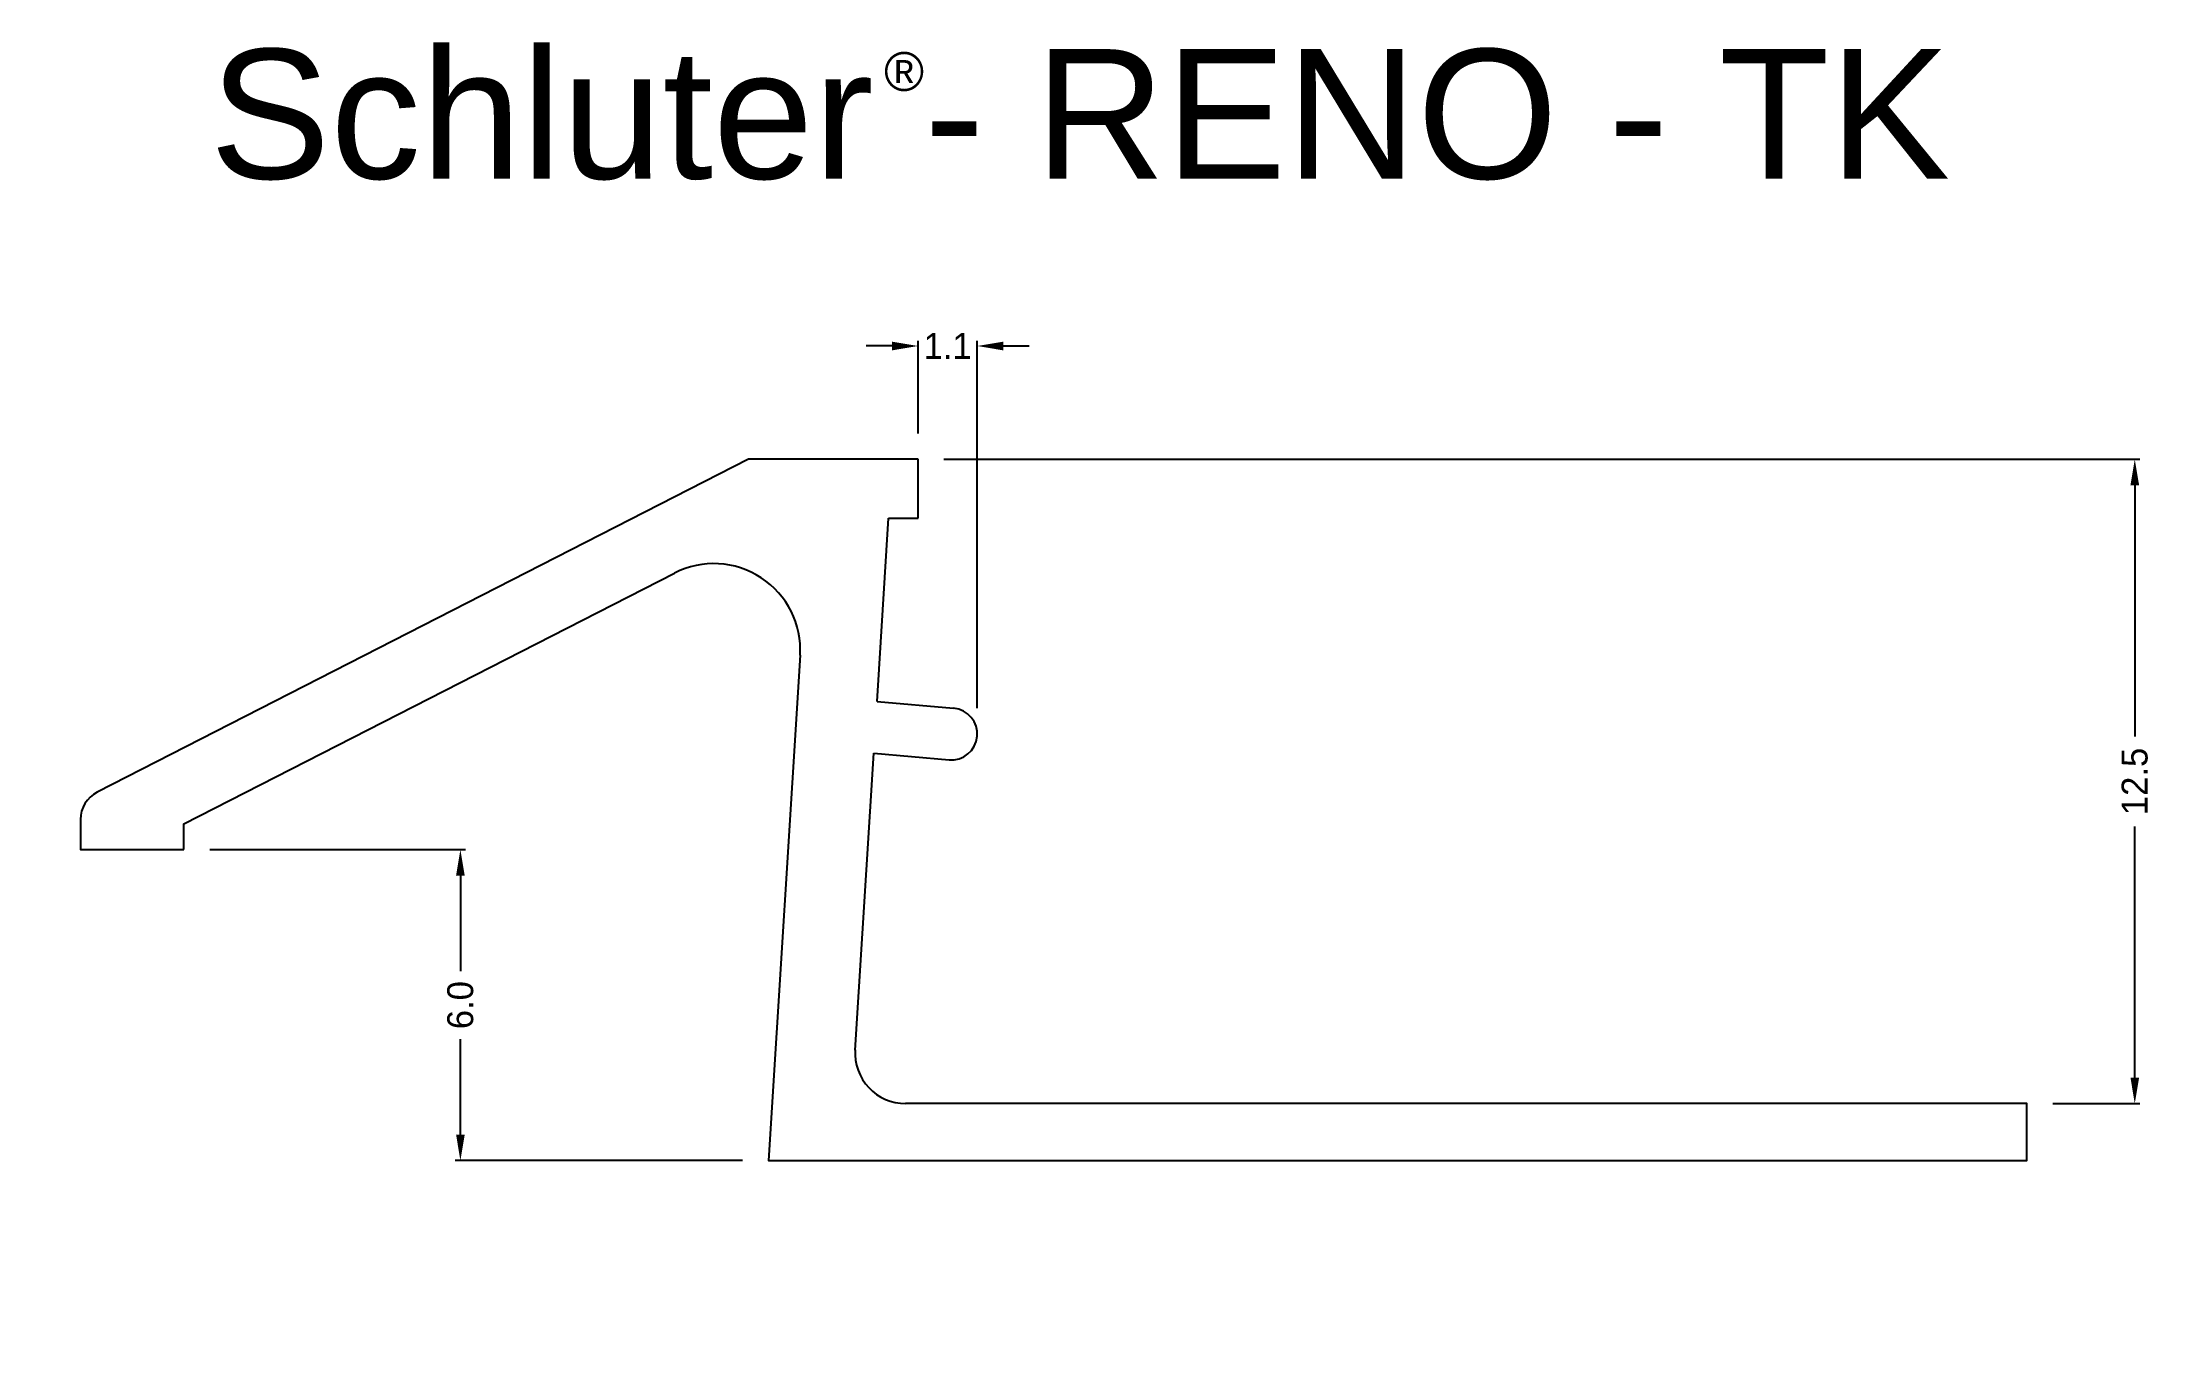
# Model space of a CAD drawing. Extents: x -9.8 to 30.8, y -0.7 to 24.3.
import ezdxf

# ---------------------------------------------------------------- set-up
doc = ezdxf.new("R2010")
doc.units = 0
doc.header["$MEASUREMENT"] = 0
doc.layers.get('0').update_dxf_attribs({"linetype": 'CONTINUOUS'})
for name, color, linetype in [('DETAILS', 7, 'CONTINUOUS'), ('RENO-TK', 7, 'CONTINUOUS'), ('TEXT', 7, 'CONTINUOUS')]:
    doc.layers.add(name, color=color, linetype=linetype)
doc.layers.get('0').off()
doc.styles.add('STYLE1', font='ARIAL.TTF')
doc.dimstyles.get("Standard").update_dxf_attribs({"dimtxt": 0.18, "dimasz": 0.18, "dimexe": 0.18, "dimexo": 0.0625, "dimgap": 0.09, "dimtad": 0, "dimtih": 1, "dimtoh": 1, "dimdec": 4, "dimzin": 0, "dimdsep": 46, "dimtxsty": 'Standard', "dimcen": 0.09, "dimadec": 0, "dimazin": 0, "dimtfac": 1, "dimtdec": 4, "dimtofl": 0, "dimtmove": 0, "dimatfit": 0, "dimfxl": 0, "dimtolj": 1, "dimtzin": 0, "dimarcsym": 0})

# ---------------------------------------------------------------- blocks, each defined once
blk = doc.blocks.new('*D1')
at = {"layer": 'DETAILS', "color": 0, "linetype": 'Continuous', "lineweight": -2}
for p, q in [((7.55, 16.288), (30.616, 16.288)), ((30.516, 15.788), (30.516, 10.941)), ((30.516, 4.361), (30.516, 9.208)), ((28.934, 3.861), (30.616, 3.861))]:
    blk.add_line(p, q, dxfattribs=at)
at = {"layer": 'DETAILS', "color": 0, "linetype": 'Continuous'}
for points in [[(30.433, 15.788), (30.6, 15.788), (30.516, 16.288)], [(30.433, 4.361), (30.6, 4.361), (30.516, 3.861)]]:
    blk.add_solid(points, dxfattribs=at)
at = {"layer": 'DETAILS', "color": 7, "linetype": 'Continuous', "insert": (30.516, 10.074), "char_height": 0.5, "attachment_point": 5, "rotation": 90}
blk.add_mtext('\\A1;12.5', dxfattribs=at)
blk = doc.blocks.new('*D2')
at = {"color": 0, "linetype": 'ByBlock'}
for p, q in [((30.516, 4.361), (30.516, 4.861)), ((28.934, 3.861), (30.616, 3.861)), ((28.934, 2.759), (30.616, 2.759)), ((30.516, 2.259), (30.516, 1.659))]:
    blk.add_line(p, q, dxfattribs=at)
for points in [[(30.433, 4.361), (30.6, 4.361), (30.516, 3.861)], [(30.433, 2.259), (30.6, 2.259), (30.516, 2.759)]]:
    blk.add_solid(points, dxfattribs=at)
at = {"color": 7, "linetype": 'ByBlock', "insert": (30.516, 1.126), "char_height": 0.5, "attachment_point": 5, "rotation": 90}
blk.add_mtext('\\A1;1.1', dxfattribs=at)
blk = doc.blocks.new('*D3')
at = {"color": 0, "linetype": 'ByBlock'}
for p, q in [((-9.103, 8.259), (-9.103, -0.508)), ((28.434, 2.259), (28.434, -0.508)), ((-8.603, -0.408), (8.715, -0.408)), ((27.934, -0.408), (10.615, -0.408))]:
    blk.add_line(p, q, dxfattribs=at)
for points in [[(-8.603, -0.324), (-8.603, -0.491), (-9.103, -0.408)], [(27.934, -0.324), (27.934, -0.491), (28.434, -0.408)]]:
    blk.add_solid(points, dxfattribs=at)
at = {"color": 7, "linetype": 'ByBlock', "insert": (9.665, -0.408), "char_height": 0.5, "attachment_point": 5}
blk.add_mtext('\\A1;37.5', dxfattribs=at)
blk = doc.blocks.new('*D4')
at = {"layer": 'DETAILS', "color": 0, "linetype": 'Continuous', "lineweight": -2}
for p, q in [((-6.607, 8.759), (-1.676, 8.759)), ((-1.776, 8.259), (-1.776, 6.417)), ((-1.776, 3.259), (-1.776, 5.101)), ((3.665, 2.759), (-1.876, 2.759))]:
    blk.add_line(p, q, dxfattribs=at)
at = {"layer": 'DETAILS', "color": 0, "linetype": 'Continuous'}
for points in [[(-1.859, 8.259), (-1.693, 8.259), (-1.776, 8.759)], [(-1.859, 3.259), (-1.693, 3.259), (-1.776, 2.759)]]:
    blk.add_solid(points, dxfattribs=at)
at = {"layer": 'DETAILS', "color": 7, "linetype": 'Continuous', "insert": (-1.776, 5.759), "char_height": 0.5, "attachment_point": 5, "rotation": 90}
blk.add_mtext('\\A1;6.0', dxfattribs=at)
blk = doc.blocks.new('*D5')
at = {"color": 0, "linetype": 'ByBlock'}
for p, q in [((-9.103, 9.842), (-9.103, 18.574)), ((-8.603, 18.474), (-1.893, 18.474)), ((6.55, 18.474), (-0.16, 18.474)), ((7.05, 16.788), (7.05, 18.574))]:
    blk.add_line(p, q, dxfattribs=at)
for points in [[(-8.603, 18.557), (-8.603, 18.39), (-9.103, 18.474)], [(6.55, 18.557), (6.55, 18.39), (7.05, 18.474)]]:
    blk.add_solid(points, dxfattribs=at)
at = {"color": 7, "linetype": 'ByBlock', "insert": (-1.026, 18.474), "char_height": 0.5, "attachment_point": 5}
blk.add_mtext('\\A1;16.2', dxfattribs=at)
blk = doc.blocks.new('*D6')
at = {"color": 0, "linetype": 'ByBlock'}
for p, q in [((9.932, 16.788), (9.932, 17.288)), ((7.55, 16.288), (10.032, 16.288)), ((7.55, 15.154), (10.032, 15.154)), ((9.932, 14.654), (9.932, 14.154))]:
    blk.add_line(p, q, dxfattribs=at)
for points in [[(9.849, 16.788), (10.015, 16.788), (9.932, 16.288)], [(9.849, 14.654), (10.015, 14.654), (9.932, 15.154)]]:
    blk.add_solid(points, dxfattribs=at)
at = {"color": 7, "linetype": 'ByBlock', "insert": (9.932, 15.721), "char_height": 0.5, "attachment_point": 5, "rotation": 90}
blk.add_mtext('\\A1;1.1', dxfattribs=at)
blk = doc.blocks.new('*D7')
at = {"color": 0, "linetype": 'ByBlock'}
for p, q in [((3.553, 16.733), (3.042, 17.733)), ((2.642, 17.417), (-2.583, 14.746)), ((-9.351, 11.287), (-4.126, 13.957)), ((-9.331, 10.148), (-9.842, 11.148))]:
    blk.add_line(p, q, dxfattribs=at)
for points in [[(2.604, 17.491), (2.68, 17.342), (3.087, 17.644)], [(-9.389, 11.361), (-9.313, 11.213), (-9.796, 11.059)]]:
    blk.add_solid(points, dxfattribs=at)
at = {"color": 7, "linetype": 'ByBlock', "insert": (-3.354, 14.352), "char_height": 0.5, "attachment_point": 5, "rotation": 27.0712}
blk.add_mtext('\\A1;14.5', dxfattribs=at)
blk = doc.blocks.new('*D9')
at = {"layer": 'DETAILS', "color": 0, "linetype": 'Continuous', "lineweight": -2}
for p, q in [((6.55, 18.474), (6.05, 18.474)), ((7.05, 16.788), (7.05, 18.574)), ((8.192, 11.488), (8.192, 18.574)), ((8.692, 18.474), (9.192, 18.474))]:
    blk.add_line(p, q, dxfattribs=at)
at = {"layer": 'DETAILS', "color": 0, "linetype": 'Continuous'}
for points in [[(6.55, 18.557), (6.55, 18.39), (7.05, 18.474)], [(8.692, 18.557), (8.692, 18.39), (8.192, 18.474)]]:
    blk.add_solid(points, dxfattribs=at)
at = {"layer": 'DETAILS', "color": 7, "linetype": 'Continuous', "insert": (7.621, 18.474), "char_height": 0.5, "attachment_point": 5}
blk.add_mtext('\\A1;1.1', dxfattribs=at)

msp = doc.modelspace()

# ---------------------------------------------------------------- linework, layer by layer
at = {"layer": 'RENO-TK', "linetype": 'Continuous'}
for p, q in [((3.781, 16.288), (-8.782, 9.867)), ((7.05, 16.288), (3.781, 16.288)), ((6.259, 11.615), (6.48, 15.154)), ((6.259, 11.615), (7.736, 11.486)), ((5.839, 4.893), (6.197, 10.617)), ((6.197, 10.617), (7.649, 10.49))]:
    msp.add_line(p, q, dxfattribs=at)
at = {"layer": 'RENO-TK', "color": 7, "linetype": 'Continuous'}
for p, q in [((7.05, 15.154), (7.05, 16.288)), ((6.48, 15.154), (7.05, 15.154))]:
    msp.add_line(p, q, dxfattribs=at)
at = {"layer": 'RENO-TK', "linetype": 'Continuous'}
for points in [[(-7.107, 8.759, 0), (-7.107, 9.258, 0), (2.355, 14.094, 0)], [(4.774, 12.507, 0), (4.165, 2.759, 0), (28.434, 2.759, 0), (28.434, 3.861, 0), (6.809, 3.861, 0)], [(-9.103, 9.342, 0), (-9.103, 8.759, 0), (-7.107, 8.759, 0)]]:
    msp.add_polyline3d(points, dxfattribs=at)
for centre, radius, start, end in [((3.113, 12.611), 1.665, 356.4221, 117.0712), ((6.809, 4.833), 0.972, 176.4221, 270)]:
    msp.add_arc(centre, radius, start, end, dxfattribs=at)
at = {"layer": 'RENO-TK', "color": 7, "linetype": 'Continuous'}
for centre, radius, start, end in [((7.692, 10.988), 0.5, 265, 85), ((-8.513, 9.342), 0.59, 117.0712, 180)]:
    msp.add_arc(centre, radius, start, end, dxfattribs=at)

# ---------------------------------------------------------------- texts
at = {"layer": 'TEXT', "color": 7, "linetype": 'Continuous', "style": 'STYLE1'}
for s, height, p in [('Schluter - RENO - TK', 2.5, (-6.613, 21.701)), ('®', 0.75, (6.395, 23.393))]:
    msp.add_text(s, height=height, dxfattribs=at).set_placement(p)

# ---------------------------------------------------------------- dimensions: what is measured, and where the dimension line sits
at = {"layer": 'DETAILS', "color": 7, "linetype": 'Continuous'}
for base, p1, p2, picture, middle in [((7.05, 18.474), (-9.103, 9.342), (7.05, 16.288), '*D5', (-1.026, 18.474)), ((-9.103, -0.408), (28.434, 2.759), (-9.103, 8.759), '*D3', (9.665, -0.408))]:
    dim = msp.add_linear_dim(base=base, p1=p1, p2=p2, dimstyle='Standard', override={"dimtxt": 0.5, "dimasz": 0.5, "dimexe": 0.1, "dimexo": 0.5, "dimgap": 0.2, "dimtih": 0, "dimtoh": 0, "dimdec": 1, "dimzin": 8, "dimcen": 0.05, "dimclrt": 7, "dimatfit": 3}, dxfattribs=at)
    dim.commit()
    dim.dimension.update_dxf_attribs({"geometry": picture, "text_midpoint": middle})
at = {"layer": 'DETAILS', "linetype": 'Continuous'}
dim = msp.add_linear_dim(base=(8.192, 18.474), p1=(7.05, 16.288), p2=(8.192, 10.988), dimstyle='Standard', override={"dimtxt": 0.5, "dimasz": 0.5, "dimexe": 0.1, "dimexo": 0.5, "dimgap": 0.2, "dimtih": 0, "dimtoh": 0, "dimdec": 1, "dimzin": 8, "dimcen": 0.05, "dimclrt": 7, "dimatfit": 3}, dxfattribs=at)
dim.commit()
dim.dimension.update_dxf_attribs({"geometry": '*D9', "text_midpoint": (7.621, 18.474)})
at = {"layer": 'DETAILS', "color": 7, "linetype": 'Continuous'}
dim = msp.add_aligned_dim(p1=(3.781, 16.288), p2=(-9.103, 9.703), distance=-1.523, dimstyle='Standard', override={"dimtxt": 0.5, "dimasz": 0.5, "dimexe": 0.1, "dimexo": 0.5, "dimgap": 0.2, "dimtih": 0, "dimtoh": 0, "dimdec": 1, "dimzin": 8, "dimcen": 0.05, "dimclrt": 7, "dimatfit": 3}, dxfattribs=at)
dim.commit()
dim.dimension.update_dxf_attribs({"geometry": '*D7', "text_midpoint": (-3.354, 14.352)})
dim = msp.add_linear_dim(base=(9.932, 15.154), p1=(7.05, 16.288), p2=(7.05, 15.154), angle=90, dimstyle='Standard', override={"dimtxt": 0.5, "dimasz": 0.5, "dimexe": 0.1, "dimexo": 0.5, "dimgap": 0.2, "dimtih": 0, "dimtoh": 0, "dimdec": 1, "dimzin": 8, "dimcen": 0.05, "dimclrt": 7, "dimatfit": 3}, dxfattribs=at)
dim.commit()
dim.dimension.update_dxf_attribs({"geometry": '*D6', "text_midpoint": (9.932, 15.721)})
for base, p1, p2, text, picture, middle in [((30.516, 3.861), (7.05, 16.288), (28.434, 3.861), '12.5', '*D1', (30.516, 10.074)), ((-1.776, 8.759), (4.165, 2.759), (-7.107, 8.759), '6.0', '*D4', (-1.776, 5.759))]:
    dim = msp.add_linear_dim(base=base, p1=p1, p2=p2, angle=90, text=text, dimstyle='Standard', override={"dimtxt": 0.5, "dimasz": 0.5, "dimexe": 0.1, "dimexo": 0.5, "dimgap": 0.2, "dimtih": 0, "dimtoh": 0, "dimdec": 1, "dimzin": 8, "dimcen": 0.05, "dimclrt": 7, "dimatfit": 3}, dxfattribs=at)
    dim.commit()
    dim.dimension.update_dxf_attribs({"geometry": picture, "text_midpoint": middle})
dim = msp.add_linear_dim(base=(30.516, 3.861), p1=(28.434, 2.759), p2=(28.434, 3.861), angle=90, dimstyle='Standard', override={"dimtxt": 0.5, "dimasz": 0.5, "dimexe": 0.1, "dimexo": 0.5, "dimgap": 0.2, "dimtih": 0, "dimtoh": 0, "dimdec": 1, "dimzin": 8, "dimcen": 0.05, "dimclrt": 7, "dimatfit": 3}, dxfattribs=at)
dim.commit()
dim.dimension.update_dxf_attribs({"geometry": '*D2', "text_midpoint": (30.516, 1.126), "dimtype": 160})

doc.saveas('drawing.dxf')
